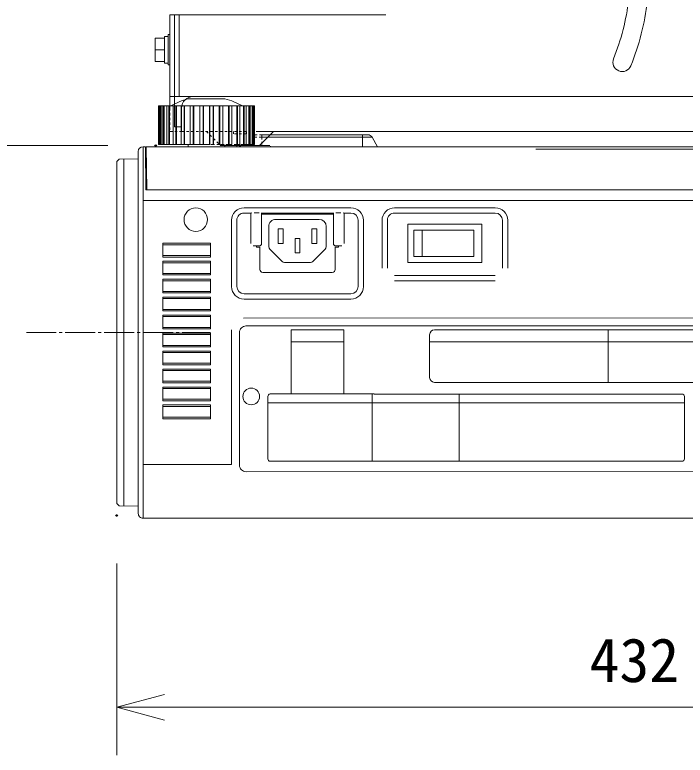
# Model space of a CAD drawing. Units: millimetres, scale not verified. Extents: x -63 to 62, y -57 to 57.
# Drawn here: x 10.3 to 38.28, y -10.38 to 20.51 of the extents above; entities that cross this region are included whole.
import ezdxf
from ezdxf.enums import TextEntityAlignment as Align

# ---------------------------------------------------------------- set-up
doc = ezdxf.new("R2010")
doc.units = ezdxf.units.MM
doc.header["$LTSCALE"] = 0.125
doc.header["$PDMODE"] = 32
doc.header["$PDSIZE"] = 0.0625
doc.linetypes.add('USER1', pattern=[13, 10, -1, 1, -1])
doc.linetypes.add('USER3', pattern=[1.4, 0.7, -0.7])
for name, color, linetype, lineweight in [('0-0_0', 7, 'Continuous', 18), ('0-4_GAIKEI', 7, 'Continuous', 18), ('0-5_SUNPO', 7, 'Continuous', 18), ('0-7_S1', 1, 'Continuous', 18), ('0-8_KIJUN', 7, 'USER1', 18)]:
    doc.layers.add(name, color=color, linetype=linetype, lineweight=lineweight)
doc.layers.add('0-1_DEFPOINTS', color=7, linetype='Continuous')
doc.styles.add('ＭＳ ゴシック', font='')
doc.styles.get('ＭＳ ゴシック').set_extended_font_data('MS Gothic')

# ---------------------------------------------------------------- blocks, each defined once
blk = doc.blocks.new('D8')
at = {"layer": '0-1_DEFPOINTS'}
blk.add_point((11.6323, 17.8133), dxfattribs=at)
at = {"layer": '0-5_SUNPO'}
blk.add_line((9.6323, 17.8133), (1.6323, 17.8133), dxfattribs=at)
blk = doc.blocks.new('_OPEN30')
at = {"layer": '0-0_0'}
blk.add_line((0, 0), (-1, 0), dxfattribs=at)
blk.add_lwpolyline([(-1, 0.26795), (0, 0), (-1, -0.26795)], dxfattribs=at)
blk = doc.blocks.new('D5')
at = {"layer": '0-1_DEFPOINTS'}
for p in [(10.0032, 2.3785), (53.2192, 2.3785), (53.2192, -5.6215)]:
    blk.add_point(p, dxfattribs=at)
at = {"layer": '0-5_SUNPO'}
for p, q in [((10.0032, 0.3785), (10.0032, -7.6215)), ((53.2192, 0.3785), (53.2192, -7.6215)), ((12.0032, -5.6215), (51.2192, -5.6215))]:
    blk.add_line(p, q, dxfattribs=at)
at = {"layer": '0-5_SUNPO', "xscale": 2, "yscale": 2, "rotation": 180}
blk.add_blockref('_OPEN30', (10.0032, -5.6215), dxfattribs=at)
at = {"layer": '0-5_SUNPO', "xscale": 2, "yscale": 2}
blk.add_blockref('_OPEN30', (53.2192, -5.6215), dxfattribs=at)
at = {"layer": '0-5_SUNPO', "style": 'ＭＳ ゴシック'}
blk.add_text('432', height=1.833, dxfattribs=at).set_placement((29.7362, -5.1215), align=Align.BOTTOM_LEFT)

msp = doc.modelspace()

# ---------------------------------------------------------------- linework, layer by layer
at = {"layer": '0-4_GAIKEI'}
for p, q in [((18.3008, 17.0041), (17.5327, 17.0041)), ((19.0689, 17.0041), (18.3008, 17.0041)), ((16.3008, 15.1041), (16.3008, 16.7041)), ((16.302, 16.7041), (20.2704, 16.7041)), ((16.302, 15.1041), (16.302, 16.7041)), ((16.3312, 15.1041), (16.3312, 16.7041)), ((20.2126, 16.7041), (20.2414, 16.7041)), ((20.2704, 16.7041), (20.2724, 16.7041)), ((20.2724, 16.7041), (20.2996, 16.7041)), ((20.2996, 16.7041), (20.3008, 16.7041)), ((20.3008, 16.7041), (20.3008, 15.1041)), ((15.7508, 15.0041), (15.6508, 15.0041)), ((15.7865, 15.0041), (57.5668, 15.0041)), ((16.302, 15.1041), (16.3008, 15.1041)), ((16.3292, 15.1041), (16.302, 15.1041)), ((16.3312, 15.1041), (16.3292, 15.1041)), ((16.3602, 15.1041), (16.3312, 15.1041)), ((16.389, 15.1041), (16.3602, 15.1041)), ((16.4465, 15.1041), (16.389, 15.1041)), ((16.5032, 15.1041), (16.4465, 15.1041)), ((16.5323, 15.1041), (16.5032, 15.1041)), ((16.6428, 15.1041), (16.5323, 15.1041)), ((16.7247, 15.1041), (16.6428, 15.1041)), ((16.7529, 15.1041), (16.7247, 15.1041)), ((16.9115, 15.1041), (16.7529, 15.1041)), ((17.0151, 15.1041), (16.9115, 15.1041)), ((17.0411, 15.1041), (17.0151, 15.1041)), ((17.241, 15.1041), (17.0411, 15.1041)), ((17.3618, 15.1041), (17.241, 15.1041)), ((17.3844, 15.1041), (17.3618, 15.1041)), ((17.6153, 15.1041), (17.3844, 15.1041)), ((17.5327, 15.0041), (17.5327, 15.1041)), ((17.617, 15.1041), (17.6153, 15.1041)), ((17.7494, 15.1041), (17.6168, 15.1041)), ((17.7678, 15.1041), (17.7494, 15.1041)), ((18.015, 15.1041), (17.7678, 15.1041)), ((18.0225, 15.1041), (18.015, 15.1041)), ((18.1612, 15.1041), (18.0225, 15.1041)), ((18.1744, 15.1041), (18.1612, 15.1041)), ((18.4271, 15.1041), (18.1744, 15.1041)), ((14.5508, 14.3866), (14.6503, 14.4879)), ((14.5508, 14.3866), (14.5508, 0.1216)), ((14.6503, 14.4879), (15.4508, 14.5024)), ((20.1469, 12.236), (19.8654, 12.236)), ((20.1469, 12.236), (20.1852, 12.246)), ((20.1469, 10.964), (20.1469, 12.236)), ((20.4968, 12.2491), (20.2843, 12.2491)), ((20.5967, 12.0696), (20.5981, 12.071)), ((20.5968, 12.2456), (20.5969, 10.964)), ((23.5956, 12.236), (20.5981, 12.236)), ((23.5956, 12.186), (20.5981, 12.186)), ((23.597, 12.0696), (23.5956, 12.071)), ((23.5969, 10.964), (23.5969, 12.2456)), ((23.9093, 12.2491), (23.6969, 12.2491)), ((24.0468, 12.236), (24.0085, 12.246)), ((24.0468, 12.236), (24.0468, 10.964)), ((24.3274, 12.236), (24.0468, 12.236)), ((30.3495, 12.236), (26.1468, 12.236)), ((19.5654, 11.936), (19.5654, 9.1719)), ((20.5981, 11.9089), (20.5967, 11.9103)), ((21.1968, 11.974), (22.9968, 11.974)), ((23.5956, 11.9089), (23.597, 11.9103)), ((24.6274, 9.1719), (24.6274, 11.936)), ((25.8468, 11.936), (25.8468, 9.9358)), ((26.6985, 11.7723), (29.7952, 11.7723)), ((26.6985, 10.1756), (26.6985, 11.7723)), ((29.7952, 11.7723), (29.7952, 10.1756)), ((30.6495, 9.9358), (30.6495, 11.936)), ((20.8968, 11.524), (20.8968, 11.674)), ((20.8968, 10.8361), (20.8968, 11.524)), ((21.4968, 11.574), (21.4968, 10.974)), ((22.6968, 11.574), (22.6968, 10.974)), ((22.6968, 11.574), (22.8968, 11.574)), ((22.8968, 11.574), (22.8968, 11.174)), ((23.2968, 11.674), (23.2968, 11.524)), ((23.2968, 11.524), (23.2968, 10.8361)), ((26.9468, 11.524), (26.9468, 10.424)), ((27.2968, 11.524), (26.9468, 11.524)), ((27.2968, 10.424), (27.2968, 11.524)), ((27.2968, 11.524), (29.4609, 11.524)), ((29.4609, 10.424), (29.4609, 11.524)), ((22.1968, 11.174), (22.1968, 10.774)), ((22.8968, 10.974), (22.8968, 11.174)), ((16.4702, 10.4036), (16.4702, 10.9749)), ((16.4702, 10.9749), (18.4635, 10.9749)), ((16.4702, 10.9143), (18.4635, 10.9143)), ((18.4635, 10.9749), (18.4635, 10.4036)), ((20.2843, 10.864), (20.2478, 10.864)), ((20.4969, 10.864), (20.2843, 10.864)), ((20.3913, 10.814), (20.3913, 10.864)), ((20.5254, 10.814), (20.3913, 10.814)), ((20.5254, 9.8819), (20.5254, 10.814)), ((22.6968, 10.974), (22.8968, 10.974)), ((23.6691, 10.814), (23.6695, 9.8819)), ((23.8024, 10.814), (23.6691, 10.814)), ((23.9093, 10.864), (23.6968, 10.864)), ((23.8024, 10.864), (23.8024, 10.814)), ((23.9459, 10.864), (23.9093, 10.864)), ((21.4529, 10.2179), (20.9408, 10.73)), ((21.9968, 10.574), (21.9968, 10.774)), ((22.1968, 10.574), (21.9968, 10.574)), ((22.1968, 10.774), (22.1968, 10.574)), ((23.2529, 10.73), (22.7408, 10.2179)), ((18.4635, 10.4646), (16.4702, 10.4646)), ((18.4635, 10.4036), (16.4702, 10.4036)), ((16.4702, 10.2255), (18.4635, 10.2255)), ((16.4702, 9.6542), (16.4702, 10.2255)), ((18.4635, 10.2255), (18.4635, 9.6542)), ((26.9468, 10.424), (27.2968, 10.424)), ((29.4609, 10.424), (27.2968, 10.424)), ((16.4702, 10.1649), (18.4635, 10.1649)), ((22.6347, 10.174), (21.559, 10.174)), ((29.7952, 10.1756), (26.6985, 10.1756)), ((18.4635, 9.7152), (16.4702, 9.7152)), ((18.4635, 9.6542), (16.4702, 9.6542)), ((23.5495, 9.7619), (20.6454, 9.7619)), ((26.1467, 9.636), (30.3497, 9.636)), ((16.4702, 8.9048), (16.4702, 9.4761)), ((16.4702, 9.4761), (18.4635, 9.4761)), ((16.4702, 9.4155), (18.4635, 9.4155)), ((18.4635, 9.4761), (18.4635, 8.9048)), ((18.4635, 8.9658), (16.4702, 8.9658)), ((18.4635, 8.9048), (16.4702, 8.9048)), ((16.4702, 8.1554), (16.4702, 8.7267)), ((16.4702, 8.7267), (18.4635, 8.7267)), ((16.4702, 8.6661), (18.4635, 8.6661)), ((18.4635, 8.7267), (18.4635, 8.1554)), ((19.8654, 8.8719), (24.3274, 8.8719)), ((18.4635, 8.2164), (16.4702, 8.2164)), ((18.4635, 8.1554), (16.4702, 8.1554)), ((16.4702, 7.9773), (18.4635, 7.9773)), ((16.4702, 7.406), (16.4702, 7.9773)), ((16.4702, 7.9167), (18.4635, 7.9167)), ((18.4635, 7.9773), (18.4635, 7.406)), ((18.4635, 7.467), (16.4702, 7.467)), ((19.9473, 7.528), (45.6873, 7.5304)), ((18.4635, 7.406), (16.4702, 7.406)), ((16.4702, 6.6566), (16.4702, 7.2279)), ((16.4702, 7.2279), (18.4635, 7.2279)), ((16.4702, 7.1673), (18.4635, 7.1673)), ((18.4635, 7.2279), (18.4635, 6.6566)), ((19.6773, 7.258), (19.6778, 1.718)), ((24.0332, 7.3619), (21.8332, 7.3619)), ((21.8332, 7.3619), (21.8332, 4.6891)), ((24.0332, 7.3619), (24.0332, 4.6891)), ((27.6126, 5.3737), (27.6126, 7.1619)), ((42.0284, 7.3619), (27.8126, 7.3619)), ((35.0613, 7.3619), (35.0613, 5.1737)), ((24.0332, 6.8618), (21.8332, 6.8618)), ((42.1284, 6.8618), (27.6126, 6.8618)), ((18.4635, 6.7176), (16.4702, 6.7176)), ((18.4635, 6.6566), (16.4702, 6.6566)), ((16.4702, 6.4785), (18.4635, 6.4785)), ((16.4702, 5.9072), (16.4702, 6.4785)), ((16.4702, 6.4179), (18.4635, 6.4179)), ((18.4635, 6.4785), (18.4635, 5.9072)), ((18.4635, 5.9682), (16.4702, 5.9682)), ((18.4635, 5.9072), (16.4702, 5.9072)), ((16.4702, 5.7291), (18.4635, 5.7291)), ((16.4702, 5.1578), (16.4702, 5.7291)), ((16.4702, 5.6685), (18.4635, 5.6685)), ((18.4635, 5.7291), (18.4635, 5.1578)), ((18.4635, 5.2188), (16.4702, 5.2188)), ((18.4635, 5.1578), (16.4702, 5.1578)), ((16.4702, 4.4084), (16.4702, 4.9797)), ((16.4702, 4.9797), (18.4635, 4.9797)), ((18.4635, 4.9797), (18.4635, 4.4084)), ((42.0284, 5.1737), (27.8126, 5.1737)), ((16.4702, 4.9191), (18.4635, 4.9191)), ((25.2929, 4.6891), (20.9582, 4.6891)), ((25.2064, 1.8851), (25.2064, 4.6891)), ((38.1435, 4.6873), (25.2929, 4.6873)), ((28.8464, 1.8834), (28.8464, 4.6873)), ((18.4635, 4.4694), (16.4702, 4.4694)), ((18.4635, 4.4084), (16.4702, 4.4084)), ((20.8582, 4.5891), (20.8582, 1.9851)), ((38.2435, 4.5873), (38.2435, 1.9834)), ((16.4702, 4.2303), (18.4635, 4.2303)), ((16.4702, 3.659), (16.4702, 4.2303)), ((16.4702, 4.1697), (18.4635, 4.1697)), ((18.4635, 4.2303), (18.4635, 3.659)), ((25.2929, 4.3183), (20.8582, 4.3183)), ((38.2435, 4.3166), (25.2929, 4.3166)), ((18.4635, 3.72), (16.4702, 3.72)), ((18.4635, 3.659), (16.4702, 3.659)), ((25.2929, 1.8851), (20.9582, 1.8851)), ((38.1435, 1.8834), (25.2929, 1.8834)), ((19.9478, 1.448), (45.6878, 1.4504)), ((14.6503, 0.0203), (14.5508, 0.1216)), ((14.6503, 0.0203), (15.4508, 0.0059)), ((15.6508, -0.4959), (57.6168, -0.4959))]:
    msp.add_line(p, q, dxfattribs=at)
at = {"layer": '0-4_GAIKEI', "color": 1}
for p, q in [((16.3292, 15.1041), (16.3292, 16.7041)), ((16.3602, 15.1041), (16.3602, 16.7041)), ((16.389, 15.1041), (16.389, 16.7041)), ((16.4465, 15.1041), (16.4465, 16.7041)), ((16.5032, 15.1041), (16.5032, 16.7041)), ((16.5323, 15.1041), (16.5323, 16.7041)), ((16.6428, 15.1041), (16.6428, 16.7041)), ((16.7247, 15.1041), (16.7247, 16.7041)), ((16.7529, 15.1041), (16.7529, 16.7041)), ((16.9115, 15.1041), (16.9115, 16.7041)), ((17.0151, 15.1041), (17.0151, 16.7041)), ((17.0411, 15.1041), (17.0411, 16.7041)), ((17.241, 15.1041), (17.241, 16.7041)), ((17.3618, 15.1041), (17.3618, 16.7041)), ((17.3844, 15.1041), (17.3844, 16.7041)), ((17.6168, 15.1041), (17.6168, 16.7041)), ((17.7494, 15.1041), (17.7494, 16.7041)), ((17.7678, 15.1041), (17.7678, 16.7041)), ((18.015, 15.1041), (18.015, 16.7041)), ((18.0225, 15.1041), (18.0225, 16.7041)), ((18.1612, 15.1041), (18.1612, 16.7041)), ((18.1744, 15.1041), (18.1744, 16.7041)), ((18.4271, 15.1041), (18.4271, 16.7041)), ((18.4404, 15.1041), (18.4404, 16.7041)), ((18.579, 15.1041), (18.579, 16.7041)), ((18.5866, 15.1041), (18.5866, 16.7041)), ((18.8338, 15.1041), (18.8338, 16.7041)), ((18.8521, 15.1041), (18.8521, 16.7041)), ((18.9847, 15.1041), (18.9847, 16.7041)), ((18.9863, 15.1041), (18.9863, 16.7041)), ((19.2171, 15.1041), (19.2171, 16.7041)), ((19.2398, 15.1041), (19.2398, 16.7041)), ((19.3606, 15.1041), (19.3606, 16.7041)), ((19.5604, 15.1041), (19.5604, 16.7041)), ((19.5864, 15.1041), (19.5864, 16.7041)), ((19.69, 15.1041), (19.69, 16.7041)), ((19.8487, 15.1041), (19.8487, 16.7041)), ((19.8769, 15.1041), (19.8769, 16.7041)), ((19.9588, 15.1041), (19.9588, 16.7041)), ((20.0693, 15.1041), (20.0693, 16.7041)), ((20.0984, 15.1041), (20.0984, 16.7041)), ((20.1551, 15.1041), (20.1551, 16.7041)), ((20.2126, 15.1041), (20.2126, 16.7041)), ((20.2414, 15.1041), (20.2414, 16.7041)), ((20.2704, 15.1041), (20.2704, 16.7041)), ((20.2724, 15.1041), (20.2724, 16.7041)), ((24.8108, 15.4041), (24.8108, 15.5041)), ((24.8108, 15.4041), (24.8108, 15.0041)), ((25.2094, 15.4041), (25.4403, 15.0041)), ((15.6508, -0.4959), (15.6508, 15.0041)), ((15.7508, 15.0041), (15.7665, 13.2041)), ((15.8022, 13.2041), (15.7865, 15.0041)), ((20.9379, 15.0541), (19.5979, 15.0541)), ((20.9679, 15.0241), (20.9679, 15.0041)), ((32.0456, 14.8972), (41.0559, 14.8972)), ((14.8508, 14.4915), (14.8508, 0.0167)), ((15.7665, 13.2041), (57.7668, 13.2041)), ((15.6508, 12.7641), (57.7668, 12.7641)), ((19.8654, 12.4571), (24.3274, 12.4571)), ((26.1468, 12.4571), (30.3495, 12.4571)), ((19.3443, 9.1719), (19.3443, 11.936)), ((24.8485, 11.936), (24.8485, 9.1719)), ((25.6258, 9.9358), (25.6258, 11.936)), ((30.8706, 11.936), (30.8706, 9.9358)), ((30.3497, 9.415), (26.1467, 9.415)), ((24.3274, 8.6508), (19.8654, 8.6508)), ((19.8468, 7.8577), (45.7877, 7.8602)), ((19.3481, 1.7408), (19.3475, 7.3584)), ((15.6508, 1.7441), (19.3481, 1.7441))]:
    msp.add_line(p, q, dxfattribs=at)
at = {"layer": '0-4_GAIKEI', "color": 1, "linetype": 'USER3'}
for p, q in [((20.6108, 15.5041), (20.3854, 15.5041)), ((20.6108, 15.4041), (20.6108, 15.5041)), ((20.3008, 15.4041), (20.6108, 15.4041)), ((20.6108, 15.4041), (20.6108, 15.0541)), ((19.5679, 15.0041), (19.5679, 15.0241)), ((20.039, 15.1041), (20.0101, 15.0541))]:
    msp.add_line(p, q, dxfattribs=at)
at = {"layer": '0-4_GAIKEI', "linetype": 'USER3'}
for p, q in [((18.4404, 15.1041), (18.4271, 15.1041)), ((18.579, 15.1041), (18.4404, 15.1041)), ((18.5866, 15.1041), (18.579, 15.1041)), ((18.8338, 15.1041), (18.5866, 15.1041)), ((18.8521, 15.1041), (18.8338, 15.1041)), ((18.9847, 15.1041), (18.8521, 15.1041)), ((18.9863, 15.1041), (18.9846, 15.1041)), ((19.2171, 15.1041), (18.9863, 15.1041)), ((19.0689, 15.1041), (19.0689, 15.0041)), ((19.2398, 15.1041), (19.2171, 15.1041)), ((19.3606, 15.1041), (19.2398, 15.1041)), ((19.5604, 15.1041), (19.3606, 15.1041)), ((19.5864, 15.1041), (19.5604, 15.1041)), ((19.69, 15.1041), (19.5864, 15.1041)), ((19.8487, 15.1041), (19.69, 15.1041)), ((19.8769, 15.1041), (19.8487, 15.1041)), ((19.9588, 15.1041), (19.8769, 15.1041)), ((20.0693, 15.1041), (19.9588, 15.1041)), ((20.0984, 15.1041), (20.0693, 15.1041)), ((20.1551, 15.1041), (20.0984, 15.1041)), ((20.2126, 15.1041), (20.1551, 15.1041)), ((20.2414, 15.1041), (20.2126, 15.1041)), ((20.2704, 15.1041), (20.2414, 15.1041)), ((20.2724, 15.1041), (20.2704, 15.1041)), ((20.2996, 15.1041), (20.2724, 15.1041)), ((20.3008, 15.1041), (20.2996, 15.1041))]:
    msp.add_line(p, q, dxfattribs=at)
at = {"layer": '0-4_GAIKEI', "color": 1}
for points in [[(25.0362, 15.5041), (24.8108, 15.5041), (20.6108, 15.5041)], [(20.6108, 15.4041), (24.8108, 15.4041), (25.2094, 15.4041)]]:
    msp.add_lwpolyline(points, dxfattribs=at)
at = {"layer": '0-4_GAIKEI'}
for points in [[(15.4508, 14.8041), (15.4508, 12.7641), (15.4508, 1.7441), (15.4508, -0.2959)], [(21.4968, 11.574), (21.2968, 11.574), (21.2968, 11.174)], [(21.4968, 10.974), (21.2968, 10.974), (21.2968, 11.174)], [(21.9968, 10.774), (21.9968, 11.174), (22.1968, 11.174)]]:
    msp.add_lwpolyline(points, dxfattribs=at)
at = {"layer": '0-4_GAIKEI', "color": 1}
msp.add_circle((17.8508, 11.9641), 0.4905, dxfattribs=at)
at = {"layer": '0-4_GAIKEI'}
msp.add_circle((20.1675, 4.588), 0.35, dxfattribs=at)
for centre, radius, start, end in [((18.3008, 14.1041), 3, 104.83513, 119.92646), ((18.3008, 14.1041), 3, 60.07354, 75.16487), ((15.6508, 14.8041), 0.2, 90.00002, 180), ((19.8654, 11.936), 0.3, 89.99996, 180), ((24.3274, 11.936), 0.3, 359.99998, 89.99996), ((26.1468, 11.936), 0.3, 89.99996, 180), ((30.3495, 11.936), 0.3, 359.99998, 89.99996), ((21.1968, 11.674), 0.3, 89.99996, 180), ((22.9968, 11.674), 0.3, 359.99998, 89.99996), ((20.4969, 10.964), 0.1, 270, 0.00129), ((21.0468, 10.8361), 0.15, 180, 224.99996), ((23.1468, 10.8361), 0.15, 315, 359.99998), ((23.6968, 10.964), 0.1, 179.99864, 269.99998), ((21.559, 10.324), 0.15, 224.99996, 269.99998), ((22.6347, 10.324), 0.15, 270, 315), ((20.6454, 9.8819), 0.12, 180.00002, 270), ((23.5495, 9.8819), 0.12, 270, 0.02583), ((19.8654, 9.1719), 0.3, 180, 269.99998), ((24.3274, 9.1719), 0.3, 270, 359.99998), ((19.9473, 7.258), 0.27, 90.00549, 180.00549), ((27.8126, 7.1619), 0.2, 90, 180), ((27.8126, 5.3737), 0.2, 180, 270), ((20.9582, 4.5891), 0.1, 90, 180), ((38.1435, 4.5873), 0.1, 0, 90), ((20.9582, 1.9851), 0.1, 180, 270), ((38.1435, 1.9834), 0.1, 270, 0), ((19.9478, 1.718), 0.27, 180.00549, 270.00549), ((15.6508, -0.2959), 0.2, 180, 270.00004)]:
    msp.add_arc(centre, radius, start, end, dxfattribs=at)
at = {"layer": '0-4_GAIKEI', "color": 1, "linetype": 'USER3'}
msp.add_arc((20.3854, 15.3041), 0.2, 90.00002, 115.5023, dxfattribs=at)
at = {"layer": '0-4_GAIKEI', "color": 1}
for centre, radius, start, end in [((25.0362, 15.3041), 0.2, 30.00001, 90), ((19.8654, 11.936), 0.5211, 89.99996, 180), ((24.3274, 11.936), 0.5211, 359.99998, 89.99996), ((26.1468, 11.936), 0.5211, 89.99996, 180), ((30.3495, 11.936), 0.5211, 359.99998, 89.99996), ((19.8654, 9.1719), 0.5211, 180, 269.99998), ((24.3274, 9.1719), 0.5211, 270, 359.99998)]:
    msp.add_arc(centre, radius, start, end, dxfattribs=at)
at = {"layer": '0-7_S1'}
for p, q in [((16.7741, 20.5081), (16.7741, 19.0473)), ((16.9689, 20.5081), (16.7741, 20.5081)), ((16.9689, 20.5081), (17.1637, 20.5081)), ((16.9689, 17.1948), (16.9689, 20.5081)), ((17.1637, 20.5081), (17.1637, 17.0995)), ((17.1637, 20.5081), (25.7826, 20.5081)), ((16.5501, 19.5342), (16.1606, 19.5342)), ((16.5501, 19.6072), (16.5501, 19.6073)), ((16.5501, 19.6072), (16.5501, 19.6073)), ((16.5501, 19.6072), (16.6962, 19.6072)), ((16.5501, 19.5342), (16.5501, 19.6072)), ((16.5501, 19.5342), (16.5501, 19.5302)), ((16.5501, 19.0512), (16.5501, 19.5302)), ((16.6962, 19.6803), (16.7741, 19.6803)), ((16.6962, 18.4142), (16.6962, 19.6803)), ((16.5501, 19.0472), (16.5501, 19.0432)), ((16.5501, 18.5643), (16.5501, 19.0432)), ((16.7741, 19.0473), (16.7741, 18.0734)), ((16.5501, 18.5643), (16.5501, 18.5603)), ((16.7741, 18.4142), (16.6962, 18.4142)), ((16.7741, 18.0734), (16.7741, 17.0995)), ((16.7741, 17.0995), (16.7741, 16.6125)), ((16.9689, 17.0995), (16.7741, 17.0995)), ((16.9689, 17.1868), (16.9689, 17.0995)), ((16.9689, 17.0995), (16.9689, 16.6125)), ((16.9689, 17.0995), (17.1637, 17.0995)), ((17.1637, 17.0995), (17.748, 17.0995)), ((17.748, 17.0995), (54.756, 17.0995)), ((16.9689, 16.6125), (16.9689, 15.8334)), ((17.2611, 15.6386), (17.2611, 16.6125)), ((16.9689, 15.8334), (17.2611, 15.8334)), ((19.9636, 15.6386), (19.9636, 15.5412)), ((20.3742, 15.6386), (55.2429, 15.6386)), ((21.0912, 15.6386), (20.5069, 15.0543)), ((18.8847, 15.0543), (20.5069, 15.0543))]:
    msp.add_line(p, q, dxfattribs=at)
at = {"layer": '0-7_S1', "linetype": 'USER3'}
for p, q in [((16.7741, 16.6125), (16.7741, 15.6386)), ((16.7741, 15.6386), (17.2611, 15.6386)), ((17.2611, 15.6386), (20.0887, 15.6386)), ((18.3004, 15.6386), (18.8847, 15.0543)), ((19.428, 15.5412), (19.428, 15.6386)), ((19.9636, 15.5412), (19.428, 15.5412))]:
    msp.add_line(p, q, dxfattribs=at)
at = {"layer": '0-7_S1'}
for points in [[(16.5501, 18.5603), (16.1606, 18.5603), (16.1606, 19.0472), (16.1606, 19.5342)], [(16.5501, 19.0512), (16.5501, 19.0472), (16.1606, 19.0472)], [(16.5501, 19.0512), (16.5501, 19.0512), (16.5501, 19.0512)], [(16.6962, 18.4873), (16.5501, 18.4873), (16.5501, 18.5603)]]:
    msp.add_lwpolyline(points, dxfattribs=at)
for centre, radius, start, end in [((26.4157, 22.2611), 9.5685, 338, 353.29334), ((26.4157, 22.2611), 10.3476, 338, 353.43163), ((35.6486, 18.5308), 0.3896, 158, 337.99998), ((17.748, 16.6125), 0.4869, 90.00002, 180)]:
    msp.add_arc(centre, radius, start, end, dxfattribs=at)
msp.add_point((19.6958, 15.0543), dxfattribs=at)
at = {"layer": '0-8_KIJUN'}
msp.add_line((10.7817, 7.2541), (18.4713, 7.2541), dxfattribs=at)

# ---------------------------------------------------------------- block references
at = {"layer": '0-5_SUNPO'}
for name in ['D8', 'D5']:
    msp.add_blockref(name, (4.5476, -2.759), dxfattribs=at)

doc.saveas('drawing.dxf')
